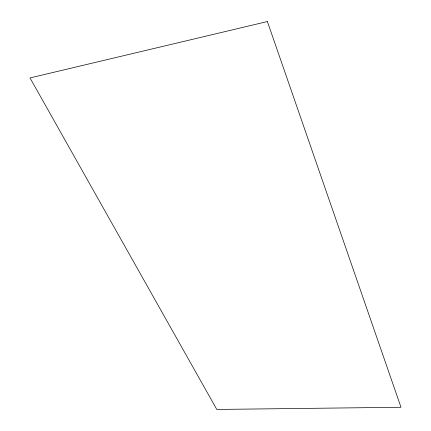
<?xml version="1.0" encoding="UTF-8"?>
<svg xmlns="http://www.w3.org/2000/svg" width="431" height="431" viewBox="0 0 431 431"><rect width="100%" height="100%" fill="white"/><g stroke="black" fill="none" stroke-linecap="round" stroke-linejoin="round"><path stroke-width="0.65" d="M267.392 21.55L30.008 77.93L216.798 409.45L400.992 407.268L267.392 21.55"/></g></svg>
